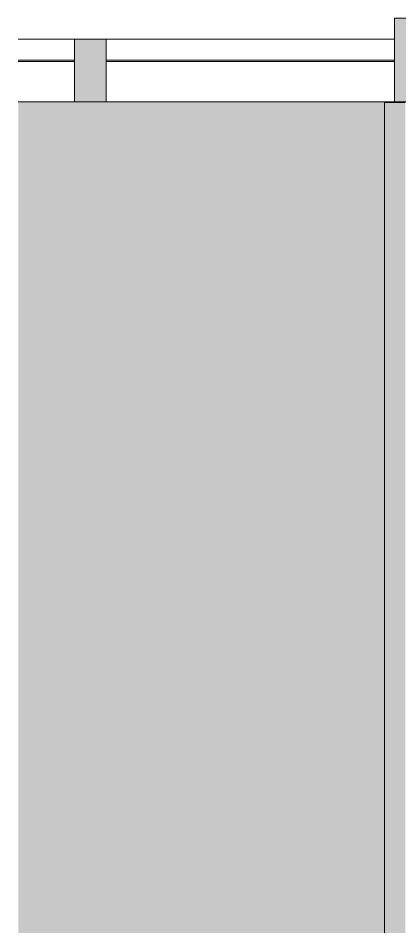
# Model space of a CAD drawing. Header units: inches. Extents: x 920 to 3122, y -545 to 2052.
# Drawn here: x 2424.9 to 2497.7, y 1878.1 to 2051.5 of the extents above; entities that cross this region are included whole.
import ezdxf

# ---------------------------------------------------------------- set-up
doc = ezdxf.new("R2010")
doc.units = ezdxf.units.IN
doc.header["$MEASUREMENT"] = 0
for name, color, linetype, lineweight in [('A-DETL', 90, 'Continuous', 9), ('A-DETL-GENF', 92, 'Continuous', 9), ('A-WALL', 113, 'Continuous', 13), ('A-WALL-PATT', 111, 'Continuous', 13), ('Victor Bldg - 7th Floor_LINK_dwg', 8, 'Continuous', 9), ('WINDOWS', 7, 'Continuous', 9)]:
    doc.layers.add(name, color=color, linetype=linetype, lineweight=lineweight)

# ---------------------------------------------------------------- blocks, each defined once
blk = doc.blocks.new('Victor Bldg - 7th Floor_LINK_dwg-6972240-Level 07  POWER _ SIGNAL')
at = {"layer": 'WINDOWS'}
for p, q in [((598, 2047.5), (587.22, 2047.5)), ((659, 2047.5), (604, 2047.5)), ((598, 2043.5), (587.22, 2043.5)), ((598, 2043.25), (587.22, 2043.25)), ((659, 2043.5), (604, 2043.5)), ((659, 2043.25), (604, 2043.25)), ((598, 2035.5), (587.22, 2035.5)), ((659, 2035.5), (604, 2035.5))]:
    blk.add_line(p, q, dxfattribs=at)

msp = doc.modelspace()

# ---------------------------------------------------------------- hatches: boundary and pattern name
at = {"layer": 'A-DETL-GENF'}
h = msp.add_hatch(color=7, dxfattribs=at)
h.paths.add_polyline_path([(2498.7446, 2035.5), (2560.6519, 2035.5), (2560.6519, 2051.5), (2496.6519, 2051.5), (2496.6519, 2035.5)], flags=0)
h.paths.add_polyline_path([(2441.6519, 2035.5), (2441.6519, 2047.5), (2435.6519, 2047.5), (2435.6519, 2035.5)], flags=0)
h.paths.add_polyline_path([(2876.6519, 2035.5), (2920.6519, 2035.5), (2920.6519, 2051.5), (2856.6519, 2051.5), (2856.6519, 2035.5), (2860.3078, 2035.5)], flags=0)
h.paths.add_polyline_path([(2621.6519, 2035.5), (2621.6519, 2047.5), (2615.6519, 2047.5), (2615.6519, 2035.5)], flags=0)
h.paths.add_polyline_path([(3038.4019, 2035.5), (3100.6519, 2035.5), (3100.6519, 2051.5), (3036.6519, 2051.5), (3036.6519, 2035.5)], flags=0)
h.paths.add_polyline_path([(2981.6519, 2035.5), (2981.6519, 2047.5), (2975.6519, 2047.5), (2975.6519, 2035.5)], flags=0)
h.paths.add_polyline_path([(2680.2769, 2035.5), (2740.6519, 2035.5), (2740.6519, 2051.5), (2676.6519, 2051.5), (2676.6519, 2035.5), (2679.6519, 2035.5)], flags=0)
h.paths.add_polyline_path([(2799.5056, 2035.5), (2801.4019, 2035.5), (2801.4019, 2047.5), (2795.6519, 2047.5), (2795.6519, 2035.5), (2798.8806, 2035.5)], flags=0)
h = msp.add_hatch(color=9, dxfattribs=at)
h.paths.add_polyline_path([(2492.9882, 1170.4333), (2599.763, 1170.4333), (2599.763, 1234.8988), (2494.7446, 1234.8988), (2494.7446, 1243.2738), (2493.9946, 1243.2738), (2493.9946, 1244.7738), (2496.1196, 1244.7738), (2496.1196, 1245.2738), (2497.6196, 1245.2738), (2497.6196, 1244.7738), (2499.4946, 1244.7738), (2499.4946, 1243.2738), (2498.7446, 1243.2738), (2498.7446, 1238.8988), (2604.763, 1238.8988), (2604.763, 1170.4333), (2666.6519, 1170.4333), (2666.6519, 1238), (3121.5688, 1238), (3121.5688, 1301.2804), (2498.7446, 1301.2804), (2498.7446, 1282.5238), (2499.4946, 1282.5238), (2499.4946, 1281.0238), (2497.6196, 1281.0238), (2497.6196, 1280.5238), (2496.1196, 1280.5238), (2496.1196, 1281.0238), (2493.9946, 1281.0238), (2493.9946, 1282.5238), (2494.7446, 1282.5238), (2494.7233, 2035.5), (2424.8728, 2035.5), (2424.8728, 1170.4333), (2475.5302, 1170.4333)], flags=0)
h.paths.add_polyline_path([(3107.2769, 1170.4333), (3121.5688, 1170.4333), (3121.5688, 1199), (3107.2769, 1199), (3107.2769, 1191.4687), (3102.2769, 1191.4687), (3102.2769, 1199), (3085.6519, 1199), (3085.6519, 1191.4687), (3080.6519, 1191.4687), (3080.6519, 1216), (2940.6519, 1216), (2940.6519, 1191.75), (2935.6519, 1191.75), (2935.6519, 1215.5), (2879.6519, 1215.5), (2879.6519, 1170.4333), (3102.2769, 1170.4333)], flags=0)
h.paths.add_polyline_path([(2675.6519, 1170.4333), (2699.5894, 1170.4333), (2699.5894, 1234.5), (2675.6519, 1234.5), (2675.6519, 1223.3226)], flags=0)
h.paths.add_polyline_path([(2705.0894, 1170.4333), (2873.6519, 1170.4333), (2873.6519, 1234.5), (2705.0894, 1234.5), (2705.0894, 1224.9844)], flags=0)
h.paths.add_polyline_path([(3085.6519, 1202.5), (3121.5688, 1202.5), (3121.5688, 1234.5), (3085.6519, 1234.5), (3085.6519, 1232), (3085.5894, 1232), (3085.5894, 1216), (3085.6519, 1216)], flags=0)
h.paths.add_polyline_path([(2970.6519, 1219.5), (3082.0894, 1219.5), (3082.0894, 1232), (2935.6519, 1232), (2935.6519, 1234.5), (2879.6519, 1234.5), (2879.6519, 1223.5), (2935.7144, 1223.5), (2935.7144, 1231.75), (2939.2144, 1231.75), (2939.2144, 1219.5), (2968.0553, 1219.5)], flags=0)
h.paths.add_polyline_path([(2970.6519, 1305.7804), (3121.5688, 1305.7804), (3121.5688, 1348.5304), (3076.5269, 1348.5304), (3076.5269, 1347.7804), (3075.0269, 1347.7804), (3075.0269, 1349.9054), (3074.5269, 1349.9054), (3074.5269, 1351.4054), (3075.0269, 1351.4054), (3075.0269, 1353.2804), (3076.5269, 1353.2804), (3076.5269, 1352.5304), (3121.5688, 1352.5304), (3121.5688, 1761.5841), (2970.6519, 1761.5841), (2970.6519, 1352.5304), (3037.2769, 1352.5304), (3037.2769, 1353.2804), (3038.7769, 1353.2804), (3038.7769, 1351.4054), (3039.2769, 1351.4054), (3039.2769, 1349.9054), (3038.7769, 1349.9054), (3038.7769, 1347.7804), (3037.2769, 1347.7804), (3037.2769, 1348.5304), (2970.6519, 1348.5304), (2970.6519, 1312.3745)], flags=0)
h.paths.add_polyline_path([(3060.0499, 1765.0841), (3121.5688, 1765.0841), (3121.5688, 2035.5), (3042.6519, 2035.5), (3042.6519, 1829.3138), (3116.6519, 1829.3138), (3116.6519, 1828.8138), (3042.6519, 1828.8179), (3042.6519, 1765.0841), (3043.1994, 1765.0841)], flags=0)
at = {"layer": 'A-WALL-PATT', "lineweight": 9}
h = msp.add_hatch(color=7, dxfattribs=at)
h.paths.add_polyline_path([(2498.2572, 1234.8988), (2498.7446, 1234.8988), (2498.7446, 1243.6488), (2494.7446, 1243.6488), (2494.7446, 1234.8988)], flags=0)
h.paths.add_polyline_path([(2498.7446, 1282.1488), (2498.7446, 2035.4291), (2494.7446, 2035.4291), (2494.7446, 1282.1488)], flags=0)

# ---------------------------------------------------------------- linework, layer by layer
at = {"layer": 'A-DETL'}
for p, q in [((2560.6519, 2051.5), (2496.6519, 2051.5)), ((2496.6519, 2051.5), (2496.6519, 2035.5)), ((2441.6519, 2047.5), (2435.6519, 2047.5)), ((2435.6519, 2047.5), (2435.6519, 2035.5)), ((2441.6519, 2035.5), (2441.6519, 2047.5)), ((2435.6519, 2035.5), (2424.8728, 2035.5)), ((2435.6519, 2035.5), (2441.6519, 2035.5)), ((2494.7446, 2035.5), (2441.6519, 2035.5)), ((2494.7446, 1301.2804), (2494.7446, 2035.5)), ((2496.6519, 2035.5), (2560.6519, 2035.5))]:
    msp.add_line(p, q, dxfattribs=at)
at = {"layer": 'A-WALL', "color": 8, "lineweight": 20}
for p, q in [((2498.7446, 2035.4291), (2494.7446, 2035.4291)), ((2494.7446, 2035.4291), (2494.7446, 1282.1488))]:
    msp.add_line(p, q, dxfattribs=at)

# ---------------------------------------------------------------- block references
at = {"layer": 'Victor Bldg - 7th Floor_LINK_dwg', "color": 7}
msp.add_blockref('Victor Bldg - 7th Floor_LINK_dwg-6972240-Level 07  POWER _ SIGNAL', (1837.6519, 0), dxfattribs=at)

doc.saveas('drawing.dxf')
